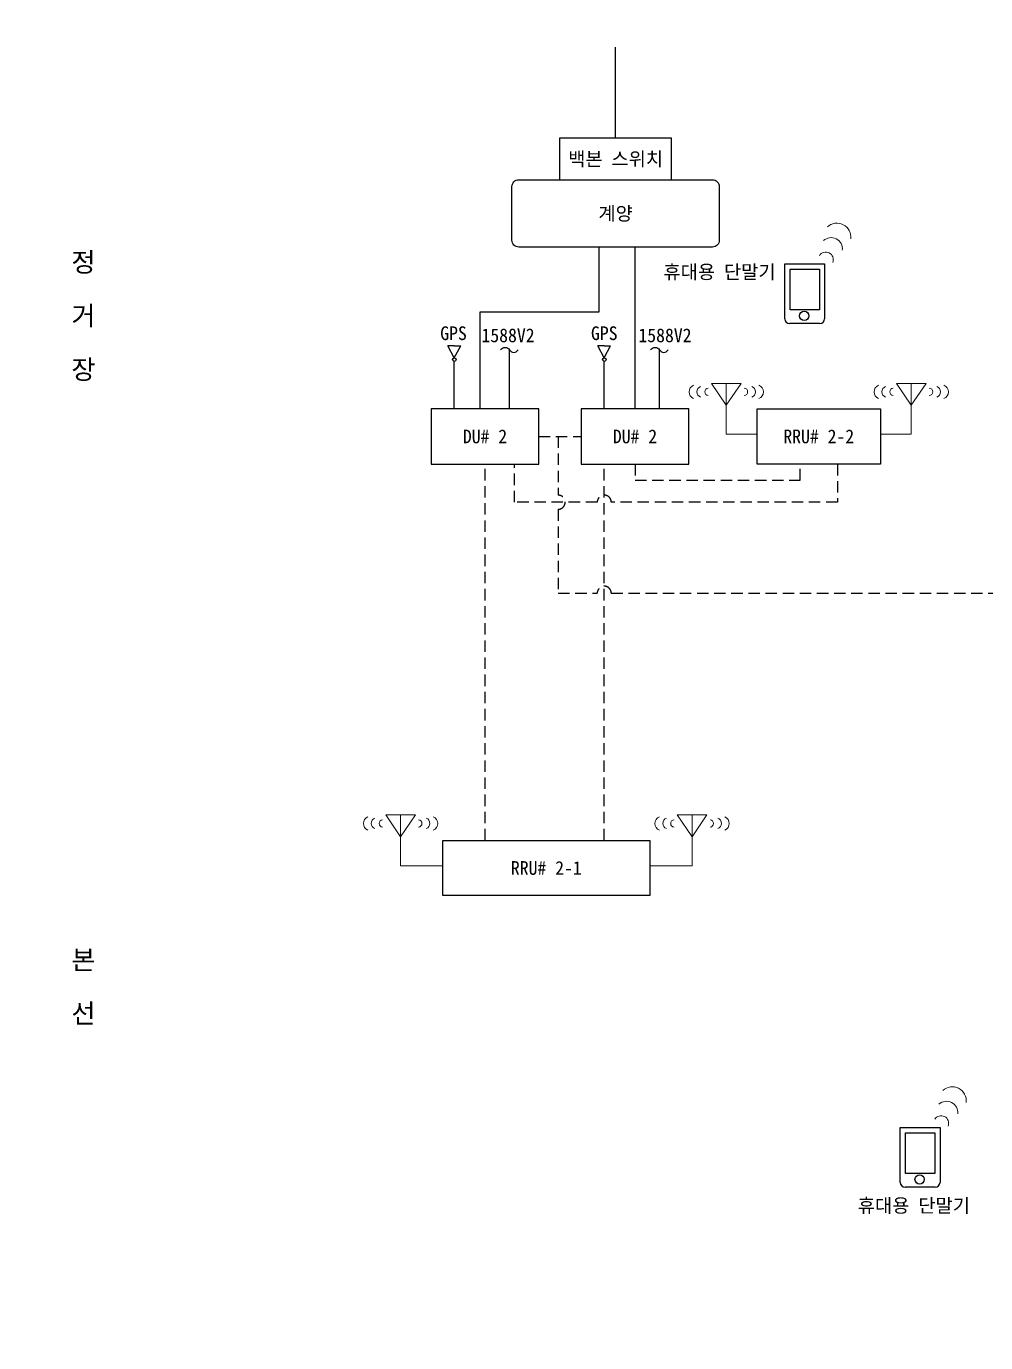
# Model space of a CAD drawing. Header units: millimetres. Extents: x 6936 to 151718, y -102387 to -11312.
# Drawn here: x 6936 to 48929, y -102371 to -44779 of the extents above; entities that cross this region are included whole.
import ezdxf
from ezdxf.enums import TextEntityAlignment as Align

# ---------------------------------------------------------------- set-up
doc = ezdxf.new("R2010")
doc.units = ezdxf.units.MM
doc.linetypes.add('DASHED', pattern=[0.75, 0.5, -0.25])
for name, color, linetype in [('TN-LINE', 7, 'Continuous'), ('TN-SYMB', 5, 'Continuous'), ('TN-TEXT', 3, 'Continuous'), ('TT-TABL-TEX2', 3, 'Continuous')]:
    doc.layers.add(name, color=color, linetype=linetype)
doc.layers.add('TN-LINE1', color=1, linetype='Continuous', lineweight=9)
doc.styles.add('STYLE1', font='GulimChe.ttf')

msp = doc.modelspace()

# ---------------------------------------------------------------- linework, layer by layer
at = {"layer": 'TN-LINE', "color": 1}
msp.add_line((32731, -49677), (32731, -45690), dxfattribs=at)
at = {"layer": 'TN-LINE', "linetype": 'DASHED', "ltscale": 1000}
for p, q in [((33155, -63928), (33155, -63918)), ((42440, -63928), (42440, -65600))]:
    msp.add_line(p, q, dxfattribs=at)
at = {"layer": 'TN-LINE', "const_width": 1}
for points in [[(13954, -41154), (151686, -41154), (151686, -45690), (13954, -45690)], [(6937, -47482), (11937, -47482), (11937, -67434), (6937, -67434)], [(13954, -47482), (151686, -47482), (151686, -67434), (13954, -67434)], [(6937, -71225), (11937, -71225), (11937, -102370), (6937, -102370)], [(151686, -90523), (151686, -90523), (151686, -102370), (13954, -102370), (13954, -71225), (151686, -71225)]]:
    msp.add_lwpolyline(points, close=True, dxfattribs=at)
at = {"layer": 'TN-LINE'}
for points in [[(31991, -54438), (31991, -57281), (26781, -57281), (26781, -61512)], [(33579, -61512), (33579, -54438)]]:
    msp.add_lwpolyline(points, dxfattribs=at)
at = {"layer": 'TN-LINE', "color": 1}
for points in [[(27696, -58939, -0.579894), (28090, -58939, 0.561163), (28460, -58939, 1)], [(34261, -58939, -0.579894), (34654, -58939, 0.561163), (35024, -58939, 1)]]:
    msp.add_lwpolyline(points, format="xyb", dxfattribs=at)
for points in [[(28090, -61512), (28090, -58934)], [(34654, -61512), (34654, -58934)], [(25670, -61512), (25670, -59440)], [(32234, -61512), (32234, -59440)]]:
    msp.add_lwpolyline(points, dxfattribs=at)
at = {"layer": 'TN-LINE', "linetype": 'DASHED', "ltscale": 1000}
for points in [[(29367, -62720), (31228, -62720)], [(30215, -62720), (30215, -65291)], [(27015, -80394), (27015, -63928)], [(32234, -80394), (32234, -63928)], [(33579, -63928), (33579, -64639), (40804, -64639), (40804, -63928)]]:
    msp.add_lwpolyline(points, dxfattribs=at)
for points in [[(42440, -65600), (32543, -65600, 1), (31925, -65600), (28299, -65600), (28299, -63928)], [(30215, -65908), (30215, -69584), (31925, -69584, -1), (32543, -69584), (58962, -69584), (58962, -63928)]]:
    msp.add_lwpolyline(points, format="xyb", dxfattribs=at)
msp.add_arc((30215, -65600), 309, 270, 90, dxfattribs=at)
at = {"layer": 'TN-LINE1'}
for p, q in [((37572, -60400), (36923, -60400)), ((36923, -60400), (37572, -61358)), ((37572, -62627), (37572, -60400)), ((37572, -60400), (38222, -60400)), ((38222, -60400), (37572, -61358)), ((45671, -60400), (45022, -60400)), ((45022, -60400), (45671, -61358)), ((45671, -62627), (45671, -60400)), ((45671, -60400), (46321, -60400)), ((46321, -60400), (45671, -61358)), ((38926, -62627), (37572, -62627)), ((44318, -62627), (45671, -62627)), ((23316, -79282), (22667, -79282)), ((22667, -79282), (23316, -80240)), ((23316, -81509), (23316, -79282)), ((23316, -79282), (23966, -79282)), ((23966, -79282), (23316, -80240)), ((36078, -79282), (35429, -79282)), ((35429, -79282), (36078, -80240)), ((36078, -81509), (36078, -79282)), ((36078, -79282), (36728, -79282)), ((36728, -79282), (36078, -80240)), ((25170, -81509), (23316, -81509)), ((34225, -81509), (36078, -81509))]:
    msp.add_line(p, q, dxfattribs=at)
for points in [[(43026, -54074, 0.695131), (42000, -53554, 2.558471)], [(42654, -54570, 0.695131), (41833, -54154, 2.558471)], [(42231, -55109, 0.922674), (41649, -54814, 2.558471)], [(36144, -60486, 0.695131), (36144, -61061, 2.558471)], [(36449, -60540, 0.695131), (36449, -61000, 2.558471)], [(36785, -60607, 0.922674), (36785, -60933, 2.558471)], [(38360, -60607, -0.922674), (38360, -60933, -2.558471)], [(38696, -60540, -0.695131), (38696, -61000, -2.558471)], [(39001, -60486, -0.695131), (39001, -61061, -2.558471)], [(44243, -60486, 0.695131), (44243, -61061, 2.558471)], [(44548, -60540, 0.695131), (44548, -61000, 2.558471)], [(44884, -60607, 0.922674), (44884, -60933, 2.558471)], [(46459, -60607, -0.922674), (46459, -60933, -2.558471)], [(46795, -60540, -0.695131), (46795, -61000, -2.558471)], [(47100, -60486, -0.695131), (47100, -61061, -2.558471)], [(21888, -79369, 0.695131), (21888, -79944, 2.558471)], [(22193, -79422, 0.695131), (22193, -79882, 2.558471)], [(24440, -79422, -0.695131), (24440, -79882, -2.558471)], [(24745, -79369, -0.695131), (24745, -79944, -2.558471)], [(34650, -79369, 0.695131), (34650, -79944, 2.558471)], [(34955, -79422, 0.695131), (34955, -79882, 2.558471)], [(37202, -79422, -0.695131), (37202, -79882, -2.558471)], [(37507, -79369, -0.695131), (37507, -79944, -2.558471)], [(22529, -79489, 0.922674), (22529, -79816, 2.558471)], [(24104, -79489, -0.922674), (24104, -79816, -2.558471)], [(35291, -79489, 0.922674), (35291, -79816, 2.558471)], [(36866, -79489, -0.922674), (36866, -79816, -2.558471)], [(48077, -91858, 0.695131), (47051, -91339, 2.558471)], [(47705, -92354, 0.695131), (46884, -91939, 2.558471)], [(47282, -92894, 0.922674), (46700, -92599, 2.558471)]]:
    msp.add_lwpolyline(points, format="xyb", dxfattribs=at)
at = {"layer": 'TN-SYMB'}
for p, q in [((40139, -55177), (41879, -55177)), ((40139, -57576), (40139, -55177)), ((41879, -55177), (41879, -57576)), ((40364, -55402), (41654, -55402)), ((40364, -57180), (40364, -55402)), ((41654, -55402), (41654, -57180)), ((41654, -57180), (40364, -57180)), ((41669, -57786), (40349, -57786)), ((45190, -92961), (46930, -92961)), ((45190, -95360), (45190, -92961)), ((45415, -93186), (46705, -93186)), ((45415, -94964), (45415, -93186)), ((46705, -93186), (46705, -94964)), ((46930, -92961), (46930, -95360)), ((46705, -94964), (45415, -94964)), ((46720, -95570), (45400, -95570))]:
    msp.add_line(p, q, dxfattribs=at)
for points in [[(35182, -49677), (30279, -49677), (30279, -51493), (35182, -51493)], [(29367, -61512), (24664, -61512), (24664, -63928), (29367, -63928)], [(35931, -61512), (31228, -61512), (31228, -63928), (35931, -63928)], [(38926, -61512), (44318, -61512), (44318, -63928), (38926, -63928)], [(25170, -80394), (34225, -80394), (34225, -82810), (25170, -82810)]]:
    msp.add_lwpolyline(points, close=True, dxfattribs=at)
msp.add_lwpolyline([(28491, -51493), (36970, -51493, -0.414214), (37270, -51793), (37270, -54138, -0.414214), (36970, -54438), (28491, -54438, -0.414214), (28191, -54138), (28191, -51793, -0.414214)], format="xyb", close=True, dxfattribs=at)
for centre in [(40986, -57445), (46037, -95230)]:
    msp.add_circle(centre, 203, dxfattribs=at)
for centre, start, end in [((40349, -57576), 180, 270), ((41669, -57576), 270, 0), ((45400, -95360), 180, 270), ((46720, -95360), 270, 0)]:
    msp.add_arc(centre, 210, start, end, dxfattribs=at)
at = {"layer": 'TT-TABL-TEX2', "color": 1}
for p, q in [((25670, -58758), (25391, -58758)), ((25670, -59285), (25391, -58758)), ((25670, -58758), (25949, -58758)), ((25670, -59285), (25949, -58758)), ((32234, -58758), (31955, -58758)), ((32234, -59285), (31955, -58758)), ((32234, -58758), (32513, -58758)), ((32234, -59285), (32513, -58758))]:
    msp.add_line(p, q, dxfattribs=at)
for centre in [(25670, -59362), (32234, -59362)]:
    msp.add_circle(centre, 77.6, dxfattribs=at)

# ---------------------------------------------------------------- texts
at = {"layer": 'TN-TEXT', "color": 7, "style": 'STYLE1'}
for s, height, p in [('백본 스위치', 600, (32730, -50585)), ('계양', 600, (32731, -52966)), ('정', 840, (9437, -55100)), ('휴대용 단말기', 600, (37279, -55523)), ('거', 840, (9437, -57446)), ('장', 840, (9437, -59793)), ('DU# 2', 600, (27014, -62720)), ('DU# 2', 600, (33579, -62720)), ('RRU# 2-2', 600, (41622, -62720)), ('RRU# 2-1', 600, (29697, -81602)), ('본', 840, (9437, -85621)), ('선', 840, (9437, -87967)), ('휴대용 단말기', 600, (45785, -96370))]:
    msp.add_text(s, height=height, dxfattribs=at).set_placement(p, align=Align.MIDDLE_CENTER)
for s, p in [('GPS', (25635, -58506)), ('1588V2', (28022, -58598)), ('GPS', (32234, -58506)), ('1588V2', (34891, -58598))]:
    msp.add_text(s, height=600, dxfattribs=at).set_placement(p, align=Align.CENTER)

doc.saveas('drawing.dxf')
